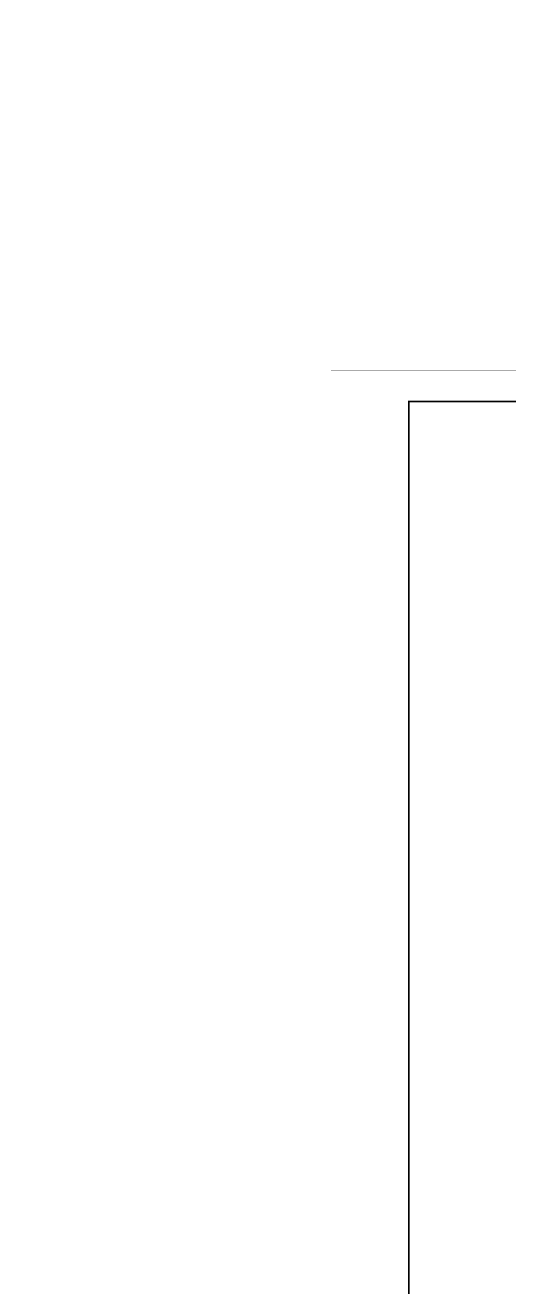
# Model space of a CAD drawing. Extents: x -26219 to 315419, y -160410 to -120810.
# Drawn here: x 58258 to 66024, y -141099 to -120810 of the extents above; entities that cross this region are included whole.
import ezdxf
from ezdxf.xclip import XClip

# ---------------------------------------------------------------- set-up
doc = ezdxf.new("R2010")
doc.units = 0
doc.header["$LTSCALE"] = 1000
doc.header["$MEASUREMENT"] = 0
doc.header["$XCLIPFRAME"] = 0
doc.linetypes.add('104-14# 核心筒$2$DOTE', pattern=[2.42, 2, -0.2, 0.02, -0.2])
doc.layers.add('104-14# 核心筒$0$A-C_玻璃幕墙', color=140, linetype='Continuous')
doc.layers.add('104-14# 核心筒$2$A_AXIS-轴线', color=36, linetype='104-14# 核心筒$2$DOTE')

# ---------------------------------------------------------------- blocks, each defined once
blk = doc.blocks.new('104-14# 核心筒')
at = {"layer": '104-14# 核心筒$0$A-C_玻璃幕墙'}
blk.add_lwpolyline([(82417.6, 175653.6), (83499.8, 178465.9), (52926.6, 177184.7), (53491, 179839.8), (17309.3, 179208.2), (22065.4, 195794.6), (62738.3, 196820), (62307.5, 195791.2), (92265.6, 197155.1), (99426.9, 222925), (120741.8, 216994.6), (117562.9, 189300.5), (119297.3, 188914.5), (109062.3, 173767.9), (82417.6, 175653.6)], dxfattribs=at)
at = {"layer": '104-14# 核心筒$2$A_AXIS-轴线'}
for p, q in [((-9370.1, 284000), (120259.9, 284000)), ((-24839, 16700), (120259.9, 16700)), ((-24839, 11750), (120259.9, 11750)), ((-24839, 7700), (120259.9, 7700))]:
    blk.add_line(p, q, dxfattribs=at)
blk = doc.blocks.new('图框-A1+3-4')
for points, const_width in [([(0, 0), (1471, 0), (1471, 594), (0, 594)], 0.05), ([(1396, 584), (25, 584), (25, 10), (1396, 10)], 0.5)]:
    blk.add_lwpolyline(points, close=True, dxfattribs=dict(const_width=const_width))

msp = doc.modelspace()

# ---------------------------------------------------------------- block references
at = {"xscale": 50, "yscale": 50, "zscale": 50}
msp.add_blockref('图框-A1+3-4', (63167.6, -156062.5), dxfattribs=at)
ref = msp.add_blockref('104-14# 核心筒', (-14186.1, -150168.8))
XClip(ref).set_block_clipping_path([(106607.1139184716, 10499.9999999845), (118350.0977260475, 23000.0000000241)])
ref = msp.add_blockref('104-14# 核心筒', (-403.7, -412046.9))
XClip(ref).set_block_clipping_path([(106848.8539130328, 277349.9999999653), (117200.2008833431, 284950.9169573075)])
ref = msp.add_blockref('104-14# 核心筒', (-24171.8, -146852.4))
XClip(ref).set_block_clipping_path([(21749.9999999867, 6862.509807695), (34199.9999999442, 18650.0000000002)])
ref = msp.add_blockref('104-14# 核心筒', (-29679.9, -339452.4))
XClip(ref).set_block_clipping_path([(21000, 184300.0000000001), (34400.0000000036, 196600.0000000001)])

doc.saveas('drawing.dxf')
